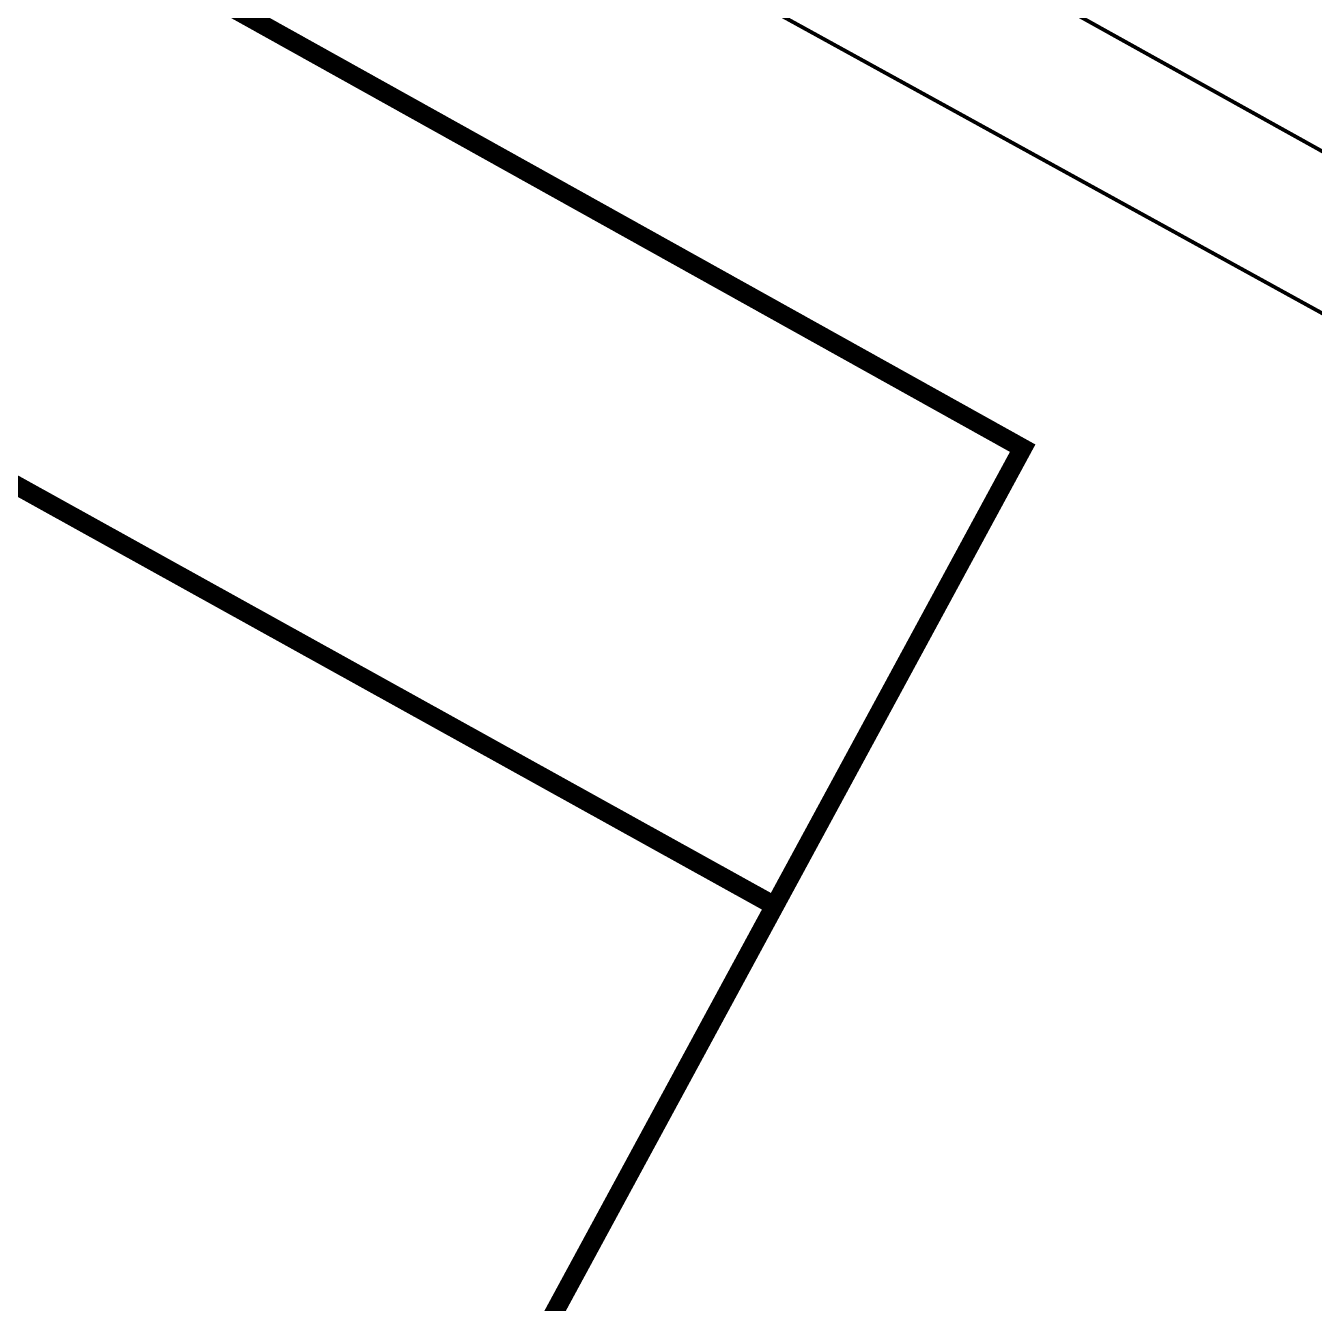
# Model space of a CAD drawing. Header units: inches. Extents: x 350994 to 353538, y 1581369 to 1583842.
# Drawn here: x 351588.53 to 351595.35, y 1583602.9 to 1583609.66 of the extents above; entities that cross this region are included whole.
import ezdxf

# ---------------------------------------------------------------- set-up
doc = ezdxf.new("R2010")
doc.units = ezdxf.units.IN
doc.header["$MEASUREMENT"] = 0
for name, pattern in [('1', [0]), ('ACAD_ISO03W100', [30, 12, -18]), ('DASHDOTX2', [2, 1, -0.5, 0, -0.5])]:
    doc.linetypes.add(name, pattern=pattern)
for name, color, linetype in [('BOUNDARY', 5, 'Continuous'), ('CULVERT', 255, '1'), ('CW', 94, '1')]:
    doc.layers.add(name, color=color, linetype=linetype)

msp = doc.modelspace()

# ---------------------------------------------------------------- linework, layer by layer
at = {"layer": 'BOUNDARY', "lineweight": 5, "const_width": 0.1, "elevation": 90.6599}
msp.add_lwpolyline([(351559.9571, 1583623.0416), (351592.4934, 1583605.006), (351590.5299, 1583601.3845), (351557.998, 1583619.5196), (351559.9519, 1583623.0444)], dxfattribs=at)
at = {"layer": 'CULVERT', "color": 250, "linetype": 'DASHDOTX2', "lineweight": 5, "ltscale": 2, "const_width": 0.02}
for points, elevation in [([(351506.0646, 1583658.6863), (351596.3444, 1583608.4687), (351678.7264, 1583563.4184)], 90.6709), ([(351505.7979, 1583657.4301), (351595.8664, 1583607.8804), (351678.2135, 1583561.9601)], 90.7124)]:
    msp.add_lwpolyline(points, dxfattribs=dict(at, elevation=elevation))
at = {"layer": 'CW', "linetype": 'ACAD_ISO03W100', "lineweight": 5, "ltscale": 0.1, "const_width": 0.1, "elevation": 90.6599}
msp.add_lwpolyline([(351559.9571, 1583623.0416), (351558.8231, 1583623.6773), (351560.2042, 1583626.1408), (351593.8063, 1583607.4276), (351592.4934, 1583605.006)], dxfattribs=at)

doc.saveas('drawing.dxf')
